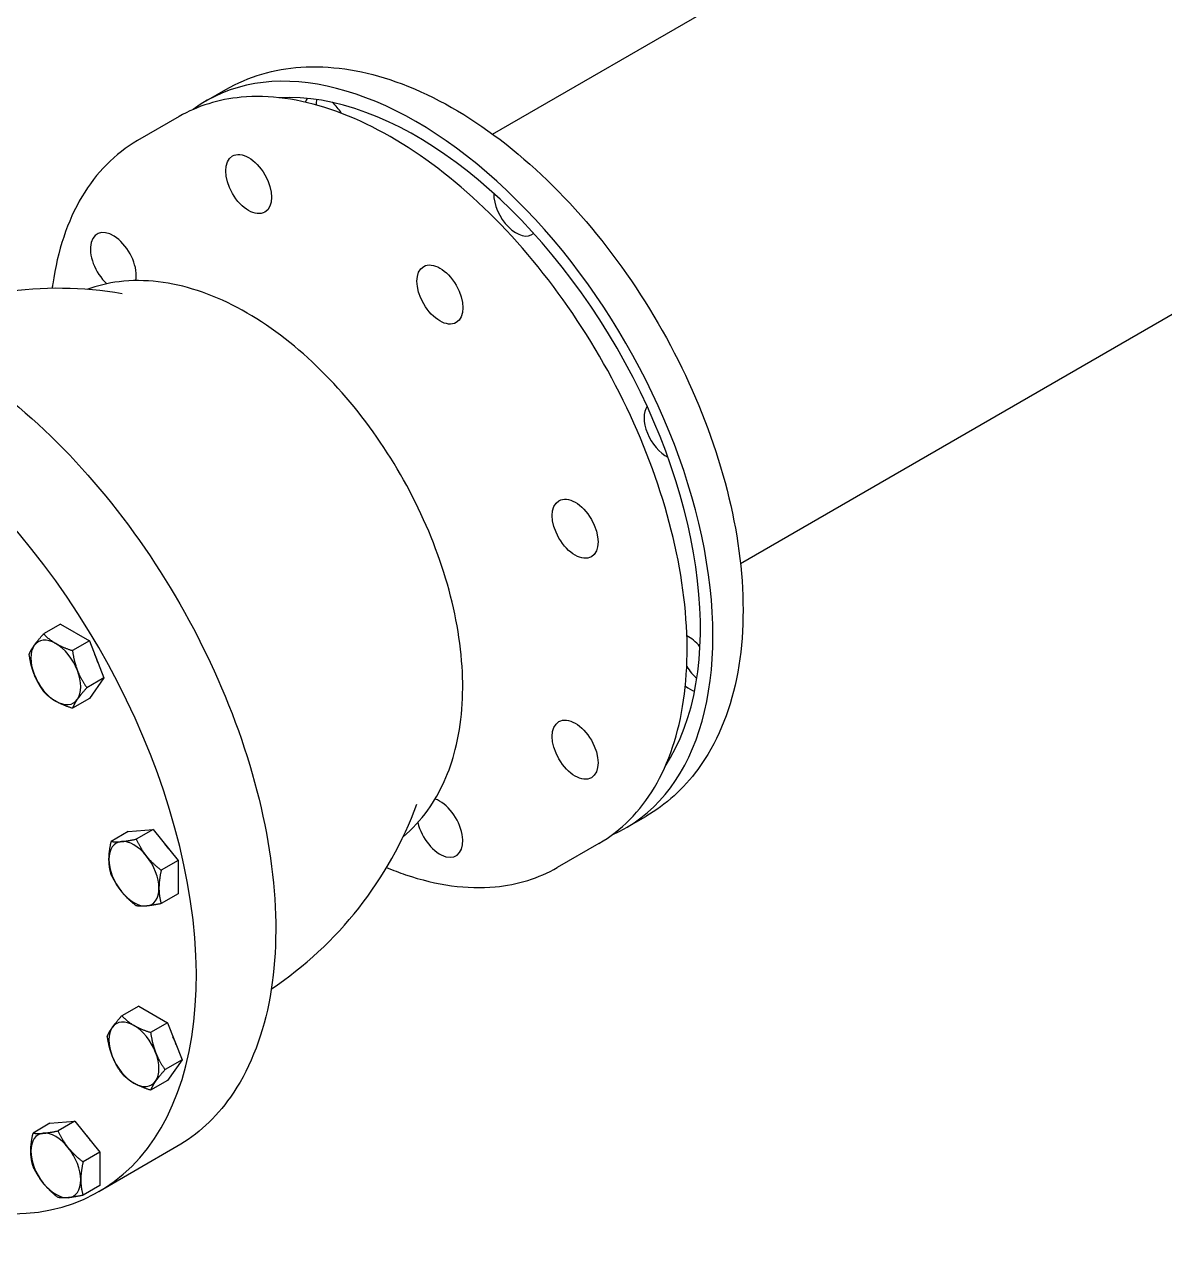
# Model space of a CAD drawing. Header units: millimetres. Extents: x 0 to 14850, y -38768 to 10500.
# Drawn here: x 10433.3 to 10820.4, y 5241.3 to 5655 of the extents above; entities that cross this region are included whole.
import ezdxf

# ---------------------------------------------------------------- set-up
doc = ezdxf.new("R2010")
doc.units = ezdxf.units.MM
doc.header["$LTSCALE"] = 25
doc.layers.add('Visible', color=7, linetype='Continuous', lineweight=25)

msp = doc.modelspace()

# ---------------------------------------------------------------- linework, layer by layer
at = {"layer": 'Visible'}
for p, q in [((10592.22, 5617.76), (11366.95, 6065.05)), ((10676.37, 5472), (11451.1, 5919.29)), ((10495, 5629), (10501.72, 5632.88)), ((10485.81, 5623.7), (10471.67, 5615.53)), ((10445.55, 5451.36), (10439.81, 5448.04)), ((10445.55, 5451.36), (10455.35, 5445.71)), ((10455.35, 5445.71), (10449.6, 5442.39)), ((10455.35, 5445.71), (10460.25, 5433.08)), ((10460.25, 5433.08), (10454.5, 5429.76)), ((10460.25, 5433.08), (10455.35, 5426.11)), ((10455.35, 5426.11), (10449.6, 5422.79)), ((10637.5, 5382.19), (10644.22, 5386.07)), ((10468.5, 5380.9), (10462.76, 5377.58)), ((10468.5, 5380.9), (10476.99, 5381.66)), ((10476.99, 5381.66), (10471.24, 5378.34)), ((10476.99, 5381.66), (10485.47, 5371.1)), ((10628.31, 5376.88), (10614.17, 5368.71)), ((10485.47, 5371.1), (10479.73, 5367.78)), ((10485.47, 5371.1), (10485.47, 5359.79)), ((10485.47, 5359.79), (10479.73, 5356.47)), ((10472.09, 5321.68), (10466.34, 5318.37)), ((10472.09, 5321.68), (10481.89, 5316.03)), ((10481.89, 5316.03), (10476.14, 5312.71)), ((10481.89, 5316.03), (10486.79, 5303.4)), ((10486.79, 5303.4), (10481.04, 5300.08)), ((10486.79, 5303.4), (10481.89, 5296.43)), ((10481.89, 5296.43), (10476.14, 5293.11)), ((10441.97, 5281.86), (10450.45, 5282.62)), ((10450.45, 5282.62), (10444.7, 5279.3)), ((10450.45, 5282.62), (10458.94, 5272.06)), ((10441.97, 5281.86), (10436.22, 5278.54)), ((10458.94, 5272.06), (10453.19, 5268.74)), ((10485.03, 5273.95), (10458.52, 5258.64)), ((10458.94, 5272.06), (10458.94, 5260.75)), ((10458.94, 5260.75), (10453.19, 5257.43))]:
    msp.add_line(p, q, dxfattribs=at)
for start, end in [(80.317, 116.115), (303.885, 339.683)]:
    msp.add_arc((10444.63, 5435.38), 130, start, end, dxfattribs=at)
for centre, major_axis, start_param, end_param in [((10566.25, 5505.6), (-71.25, 123.41), 3.077376, 6.347402), ((10566.25, 5505.6), (-68.25, 118.21), 3.423733, 6.001045), ((10535.73, 5621.35), (-5.38, 9.31), 0.19464, 0.418788), ((10539.97, 5623.8), (5.38, -9.31), 3.769808, 3.988255), ((10535.73, 5621.35), (5.38, -9.31), 1.613365, 2.065943), ((10600.22, 5592.95), (5.38, -9.31), 3.898838, 6.393935), ((10463.47, 5574.27), (-5.5, 9.53), 3.715708, 8.352241), ((10378.52, 5397.21), (80, -138.56), 5.789287, 9.918677), ((10651.23, 5517.1), (-5.38, 9.31), 0.257102, 2.419642), ((10443.95, 5434.98), (-6, 10.39), 0.261799, 1.308997), ((10443.95, 5434.98), (-6, 10.39), 5.497787, 6.544985), ((10443.95, 5434.98), (-6, 10.39), 4.45059, 5.497787), ((10658.89, 5438.21), (5.38, -9.31), 1.843008, 2.448993), ((10451.02, 5439.06), (5.5, -9.53), 1.1789, 1.439094), ((10443.95, 5434.98), (6, -10.39), 0.261799, 1.308997), ((10663.13, 5440.66), (5.38, -9.31), 4.780436, 5.28993), ((10443.95, 5434.98), (6, -10.39), 4.45059, 5.497787), ((10658.89, 5438.21), (-5.38, 9.31), 2.192529, 2.610855), ((10443.95, 5434.98), (6, -10.39), 5.497787, 6.544985), ((10574.33, 5382.24), (5.5, -9.53), 4.21413, 8.850663), ((10470.48, 5366.59), (-6, 10.39), 4.974188, 6.021386), ((10470.48, 5366.59), (-6, 10.39), 6.021386, 7.068583), ((10477.55, 5370.67), (5.5, -9.53), 1.702499, 1.962692), ((10470.48, 5366.59), (6, -10.39), 3.926991, 4.974188), ((10470.48, 5366.59), (-6, 10.39), 3.926991, 4.974188), ((10470.48, 5366.59), (6, -10.39), 6.021386, 7.068583), ((10470.48, 5366.59), (6, -10.39), 4.974188, 6.021386), ((10470.48, 5305.3), (-6, 10.39), 5.497787, 6.544985), ((10470.48, 5305.3), (-6, 10.39), 0.261799, 1.308997), ((10470.48, 5305.3), (-6, 10.39), 4.45059, 5.497787), ((10477.55, 5309.38), (5.5, -9.53), 1.1789, 1.439094), ((10470.48, 5305.3), (6, -10.39), 4.45059, 5.497787), ((10470.48, 5305.3), (6, -10.39), 0.261799, 1.308997), ((10470.48, 5305.3), (6, -10.39), 5.497787, 6.544985), ((10443.95, 5267.55), (-6, 10.39), 6.021386, 7.068583), ((10443.95, 5267.55), (-6, 10.39), 4.974188, 6.021386), ((10451.02, 5271.63), (5.5, -9.53), 1.702499, 1.962692), ((10443.95, 5267.55), (6, -10.39), 3.926991, 4.974188), ((10443.95, 5267.55), (-6, 10.39), 3.926991, 4.974188), ((10443.95, 5267.55), (6, -10.39), 6.021386, 7.068583), ((10443.95, 5267.55), (6, -10.39), 4.974188, 6.021386)]:
    msp.add_ellipse(centre, major_axis=major_axis, ratio=0.57735, start_param=start_param, end_param=end_param, dxfattribs=at)
for centre in [(10509.39, 5600.78), (10574.33, 5563.28), (10620.25, 5483.75), (10620.25, 5408.75)]:
    msp.add_ellipse(centre, major_axis=(5.5, -9.53), ratio=0.57735, dxfattribs=at)
for points, knots in [([(10501.72, 5632.88), (10509.38, 5637.3), (10518.08, 5639.83), (10536.93, 5641.11), (10547.13, 5639.6), (10568.54, 5632.56), (10579.77, 5626.64), (10601.69, 5611.03), (10612.35, 5601.27), (10631.9, 5579.06), (10640.8, 5566.64), (10656.03, 5540.35), (10662.37, 5526.5), (10671.9, 5498.61), (10675.09, 5484.58), (10677.85, 5457.57), (10677.42, 5444.61), (10672.6, 5421.21), (10668.28, 5410.71), (10657.09, 5395.5), (10651.1, 5390.04), (10644.22, 5386.07)], [4.045178, 4.045178, 4.045178, 4.045178, 4.320987, 4.320987, 4.618676, 4.618676, 4.946705, 4.946705, 5.281055, 5.281055, 5.613217, 5.613217, 5.944246, 5.944246, 6.276365, 6.276365, 6.610689, 6.610689, 6.938863, 6.938863, 7.18677, 7.18677, 7.18677, 7.18677]), ([(10628.31, 5376.88), (10635.91, 5381.27), (10642.3, 5387.74), (10652.08, 5404.21), (10655.42, 5414.25), (10658.73, 5436.94), (10658.65, 5449.62), (10655.05, 5476.25), (10651.53, 5490.21), (10641.42, 5517.98), (10634.83, 5531.79), (10619.26, 5557.88), (10610.27, 5570.16), (10590.8, 5591.95), (10580.32, 5601.46), (10558.88, 5616.75), (10547.94, 5622.53), (10526.68, 5629.71), (10516.37, 5631.13), (10499.23, 5629.54), (10492.11, 5627.33), (10485.81, 5623.7)], [0.785398, 0.785398, 0.785398, 0.785398, 1.098835, 1.098835, 1.416845, 1.416845, 1.738349, 1.738349, 2.060068, 2.060068, 2.381486, 2.381486, 2.702793, 2.702793, 3.024251, 3.024251, 3.34601, 3.34601, 3.66728, 3.66728, 3.926991, 3.926991, 3.926991, 3.926991]), ([(10471.67, 5615.53), (10464.07, 5611.14), (10457.68, 5604.67), (10447.9, 5588.2), (10444.56, 5578.16), (10442.84, 5566.37), (10442.77, 5565.87), (10442.7, 5565.36)], [3.9269908, 3.9269908, 3.9269908, 3.9269908, 4.2404276, 4.2404276, 4.5584373, 4.5584373, 4.5725838, 4.5725838, 4.5725838, 4.5725838]), ([(10561.83, 5379.13), (10565, 5381.77), (10567.81, 5384.83), (10574.59, 5394.27), (10577.65, 5401.29), (10581.8, 5417.61), (10582.48, 5427.12), (10581.19, 5447.38), (10579.06, 5458.18), (10572.28, 5479.6), (10567.65, 5490.23), (10556.41, 5510.34), (10549.81, 5519.83), (10535.17, 5536.89), (10527.12, 5544.44), (10510.12, 5556.82), (10501.16, 5561.64), (10483.21, 5567.5), (10474.18, 5568.68), (10461.7, 5567.16), (10458.03, 5566.29), (10454.52, 5565)], [0.885323, 0.885323, 0.885323, 0.885323, 1.040618, 1.040618, 1.320588, 1.320588, 1.647126, 1.647126, 1.99095, 1.99095, 2.332079, 2.332079, 2.67105, 2.67105, 3.011655, 3.011655, 3.355535, 3.355535, 3.686161, 3.686161, 3.827066, 3.827066, 3.827066, 3.827066]), ([(10325.03, 5551.08), (10333.57, 5556.01), (10343.45, 5558.58), (10364.96, 5558.82), (10376.61, 5556.42), (10400.52, 5546.88), (10412.8, 5539.67), (10436.66, 5521.21), (10448.25, 5509.95), (10469.57, 5484.52), (10479.3, 5470.36), (10495.91, 5440.56), (10502.81, 5424.93), (10513.06, 5393.76), (10516.42, 5378.23), (10519.25, 5348.82), (10518.72, 5334.94), (10513.78, 5310.27), (10509.37, 5299.46), (10498.23, 5283.7), (10492.09, 5278.03), (10485.03, 5273.95)], [2.356194, 2.356194, 2.356194, 2.356194, 2.670333, 2.670333, 2.988575, 2.988575, 3.30992, 3.30992, 3.63145, 3.63145, 3.952711, 3.952711, 4.273875, 4.273875, 4.595172, 4.595172, 4.916738, 4.916738, 5.237872, 5.237872, 5.497787, 5.497787, 5.497787, 5.497787]), ([(10556.24, 5368.71), (10558.39, 5367.82), (10560.54, 5367.01), (10573.3, 5362.7), (10583.61, 5361.29), (10600.75, 5362.87), (10607.87, 5365.08), (10614.17, 5368.71)], [6.4229905, 6.4229905, 6.4229905, 6.4229905, 6.4876025, 6.4876025, 6.8088722, 6.8088722, 7.0685835, 7.0685835, 7.0685835, 7.0685835])]:
    msp.add_open_spline(points, degree=3, knots=knots, dxfattribs=at)
for points in [[(10436.6, 5444.12), (10437.73, 5445.74), (10439.81, 5448.04)], [(10439.81, 5448.04), (10441.67, 5446.09), (10443.95, 5444.78)], [(10434.91, 5441.08), (10435.46, 5442.51), (10436.6, 5444.12)], [(10443.95, 5444.78), (10446.22, 5443.47), (10449.6, 5442.39)], [(10436.6, 5434.32), (10435.46, 5437.25), (10434.91, 5441.08)], [(10449.6, 5442.39), (10450.16, 5438.57), (10451.29, 5435.64)], [(10451.29, 5435.64), (10452.43, 5432.71), (10454.5, 5429.76)], [(10439.81, 5428.45), (10437.73, 5431.39), (10436.6, 5434.32)], [(10443.95, 5425.18), (10441.67, 5426.5), (10439.81, 5428.45)], [(10454.5, 5429.76), (10452.43, 5427.46), (10451.29, 5425.84)], [(10449.6, 5422.79), (10446.22, 5423.87), (10443.95, 5425.18)], [(10451.29, 5425.84), (10450.16, 5424.22), (10449.6, 5422.79)], [(10462, 5371.49), (10462, 5374.11), (10462.76, 5377.58)], [(10462.76, 5377.58), (10464.27, 5377.34), (10466.24, 5377.52)], [(10466.24, 5377.52), (10468.21, 5377.7), (10471.24, 5378.34)], [(10471.24, 5378.34), (10472.76, 5375.07), (10474.73, 5372.62)], [(10462.76, 5366.27), (10462, 5368.86), (10462, 5371.49)], [(10474.73, 5372.62), (10476.69, 5370.17), (10479.73, 5367.78)], [(10466.24, 5360.55), (10464.27, 5363), (10462.76, 5366.27)], [(10479.73, 5367.78), (10478.97, 5364.31), (10478.97, 5361.69)], [(10478.97, 5361.69), (10478.97, 5359.06), (10479.73, 5356.47)], [(10471.24, 5355.71), (10468.21, 5358.1), (10466.24, 5360.55)], [(10474.73, 5355.65), (10472.76, 5355.48), (10471.24, 5355.71)], [(10479.73, 5356.47), (10476.69, 5355.83), (10474.73, 5355.65)], [(10463.13, 5314.44), (10464.27, 5316.06), (10466.34, 5318.37)], [(10466.34, 5318.37), (10468.21, 5316.41), (10470.48, 5315.1)], [(10461.44, 5311.4), (10462, 5312.83), (10463.13, 5314.44)], [(10463.13, 5304.65), (10462, 5307.58), (10461.44, 5311.4)], [(10470.48, 5315.1), (10472.76, 5313.79), (10476.14, 5312.71)], [(10476.14, 5312.71), (10476.69, 5308.89), (10477.83, 5305.96)], [(10466.34, 5298.77), (10464.27, 5301.72), (10463.13, 5304.65)], [(10477.83, 5305.96), (10478.97, 5303.03), (10481.04, 5300.08)], [(10481.04, 5300.08), (10478.97, 5297.78), (10477.83, 5296.16)], [(10470.48, 5295.5), (10468.21, 5296.82), (10466.34, 5298.77)], [(10476.14, 5293.11), (10472.76, 5294.19), (10470.48, 5295.5)], [(10477.83, 5296.16), (10476.69, 5294.54), (10476.14, 5293.11)], [(10435.46, 5272.45), (10435.46, 5275.07), (10436.22, 5278.54)], [(10436.22, 5278.54), (10437.73, 5278.31), (10439.7, 5278.48)], [(10439.7, 5278.48), (10441.67, 5278.66), (10444.7, 5279.3)], [(10444.7, 5279.3), (10446.22, 5276.03), (10448.19, 5273.59)], [(10436.22, 5267.23), (10435.46, 5269.82), (10435.46, 5272.45)], [(10448.19, 5273.59), (10450.16, 5271.14), (10453.19, 5268.74)], [(10439.7, 5261.51), (10437.73, 5263.96), (10436.22, 5267.23)], [(10453.19, 5268.74), (10452.43, 5265.28), (10452.43, 5262.65)], [(10452.43, 5262.65), (10452.43, 5260.02), (10453.19, 5257.43)], [(10444.7, 5256.67), (10441.67, 5259.06), (10439.7, 5261.51)], [(10448.19, 5256.61), (10446.22, 5256.44), (10444.7, 5256.67)], [(10453.19, 5257.43), (10450.16, 5256.79), (10448.19, 5256.61)]]:
    msp.add_rational_spline(points, [1, 1.0379548493, 1], degree=2, dxfattribs=at)

doc.saveas('drawing.dxf')
